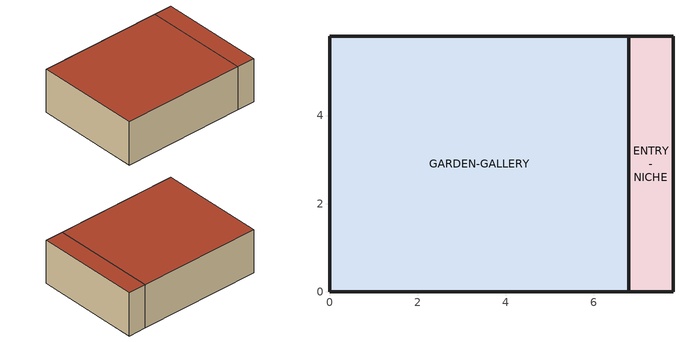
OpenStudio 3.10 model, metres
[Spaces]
GARDEN-GALLERY
 floor ground (EW3B04-ConstructionSet Floor): 0,0 0,5.8 6.8,5.8 6.8,0 z0
 wall outside (EW3B04-ConstructionSet Wall): 0,5.8 0,0 6.8,0 6.8,5.8 0,5.8 z0:2.44
 roof outside (PitchedRoofConstruction): 6.8,0 6.8,5.8 0,5.8 0,0 z2.44
ENTRY-NICHE
 floor ground (EW3B04-ConstructionSet Floor): 6.8,0 6.8,5.8 7.8,5.8 7.8,0 z0
 wall outside (EW3B04-ConstructionSet Wall): 6.8,5.8 6.8,0 7.8,0 7.8,5.8 6.8,5.8 z0:2.44
 roof outside (PitchedRoofConstruction): 7.8,0 7.8,5.8 6.8,5.8 6.8,0 z2.44
[Building]
multi-cli-3-revit-archicad-openstudio-task-04-windows
[Material]
Name | Roughness | Thickness {m} | Conductivity {W/m-K} | Density {kg/m3} | Specific Heat {J/kg-K}
EW Wall Insulation | MediumSmooth | 0.2 | 0.08 | 160 | 900
EW Roof Insulation | MediumSmooth | 0.24 | 0.055 | 120 | 1000
EW Floor Slab | MediumRough | 0.18 | 1.4 | 2200 | 900
[Construction]
EW3B04-ConstructionSet Wall: EW Wall Insulation
PitchedRoofConstruction: EW Roof Insulation
EW3B04-ConstructionSet Floor: EW Floor Slab
[BuildingStory]
Level 1: Nominal Z Coordinate {m}=0
[Space] Building Story=Level 1
Name | Thermal Zone | Design Specification Outdoor Air Object
GARDEN-GALLERY | GARDEN-GALLERY-ZN | GARDEN-GALLERY Outdoor Air
ENTRY-NICHE | ENTRY-NICHE-ZN | ENTRY-NICHE Outdoor Air
[ThermalZone] Use Ideal Air Loads=Yes
Name | Thermostat
GARDEN-GALLERY-ZN | GARDEN-GALLERY Thermostat
ENTRY-NICHE-ZN | ENTRY-NICHE Thermostat
[Sizing:Zone] Zone Cooling Design Supply Air Temperature Input Method=SupplyAirTemperature; Zone Cooling Design Supply Air Temperature {C}=14; Zone Cooling Design Supply Air Temperature Difference {deltaC}=11.11; Zone Heating Design Supply Air Temperature Input Method=SupplyAirTemperature; Zone Heating Design Supply Air Temperature {C}=40; Zone Heating Design Supply Air Temperature Difference {deltaC}=11.11; Zone Cooling Design Supply Air Humidity Ratio {kg-H2O/kg-air}=0.0085; Zone Heating Design Supply Air Humidity Ratio {kg-H2O/kg-air}=0.008; Cooling Design Air Flow Method=DesignDay; Heating Design Air Flow Method=DesignDay; Account for Dedicated Outdoor Air System=No; Dedicated Outdoor Air System Control Strategy=NeutralSupplyAir; Dedicated Outdoor Air Low Setpoint Temperature for Design {C}=autosize; Dedicated Outdoor Air High Setpoint Temperature for Design {C}=autosize; Zone Load Sizing Method=Sensible Load Only No Latent Load; Zone Latent Cooling Design Supply Air Humidity Ratio Input Method=HumidityRatioDifference; Zone Cooling Design Supply Air Humidity Ratio Difference {kgWater/kgDryAir}=0.005; Zone Latent Heating Design Supply Air Humidity Ratio Input Method=HumidityRatioDifference; Zone Humidification Design Supply Air Humidity Ratio Difference {kgWater/kgDryAir}=0.005; Sizing Option=Coincident
GARDEN-GALLERY-ZN; ENTRY-NICHE-ZN
[ThermostatSetpoint:DualSetpoint] Heating Setpoint Temperature Schedule=Heating Setpoint 20C; Cooling Setpoint Temperature Schedule=Cooling Setpoint 24C
GARDEN-GALLERY Thermostat; ENTRY-NICHE Thermostat
[People:Definition] Number of People Calculation Method=People/Area; Fraction Radiant=0.3
Name | People per Space Floor Area {person/m2}
GARDEN-GALLERY People Definition | 0.08
ENTRY-NICHE People Definition | 0.02
[People] Activity Level Schedule=Occupant Activity 120W; Multiplier=1
Name | People Definition | Space or SpaceType | Number of People Schedule
GARDEN-GALLERY People | GARDEN-GALLERY People Definition | GARDEN-GALLERY | GardenGallerySchedule
ENTRY-NICHE People | ENTRY-NICHE People Definition | ENTRY-NICHE | ENTRY-TRANSIENT-SCHEDULE
[Lights:Definition] Design Level Calculation Method=Watts/Area
Name | Watts per Space Floor Area {W/m2}
GARDEN-GALLERY Lights Definition | 6
ENTRY-NICHE Lights Definition | 4
[Lights] Fraction Replaceable=1
Name | Lights Definition | Space or SpaceType | Schedule
GARDEN-GALLERY Lights | GARDEN-GALLERY Lights Definition | GARDEN-GALLERY | GardenGallerySchedule
ENTRY-NICHE Lights | ENTRY-NICHE Lights Definition | ENTRY-NICHE | ENTRY-TRANSIENT-SCHEDULE
[ElectricEquipment:Definition] Design Level Calculation Method=Watts/Area
Name | Watts per Space Floor Area {W/m2}
GARDEN-GALLERY Equipment Definition | 3
ENTRY-NICHE Equipment Definition | 1
[ElectricEquipment]
Name | Electric Equipment Definition | Space or SpaceType | Schedule
GARDEN-GALLERY Equipment | GARDEN-GALLERY Equipment Definition | GARDEN-GALLERY | GardenGallerySchedule
ENTRY-NICHE Equipment | ENTRY-NICHE Equipment Definition | ENTRY-NICHE | ENTRY-TRANSIENT-SCHEDULE
[DesignSpecification:OutdoorAir] Outdoor Air Method=Sum
Name | Outdoor Air Flow per Person {m3/s-person}
GARDEN-GALLERY Outdoor Air | 0.008
ENTRY-NICHE Outdoor Air | 0.005
[Schedule:Ruleset]
Name | Default Day Schedule
Heating Setpoint 20C | Schedule Day 1
Cooling Setpoint 24C | Schedule Day 2
Occupant Activity 120W | Schedule Day 3
GardenGallerySchedule | Schedule Day 4
ENTRY-TRANSIENT-SCHEDULE | Schedule Day 6
[Schedule:Day]
Schedule Day 1: 24, 0, 20
Schedule Day 2: 24, 0, 24
Schedule Day 3: 24, 0, 120
Schedule Day 4: 6, 0, 0.05, 8, 0, 0.45, 18, 0, 0.85, 22, 0, 0.2, 24, 0, 0.05
Schedule Day 6: 6, 0, 0.02, 8, 0, 0.2, 18, 0, 0.3, 22, 0, 0.08, 24, 0, 0.02
